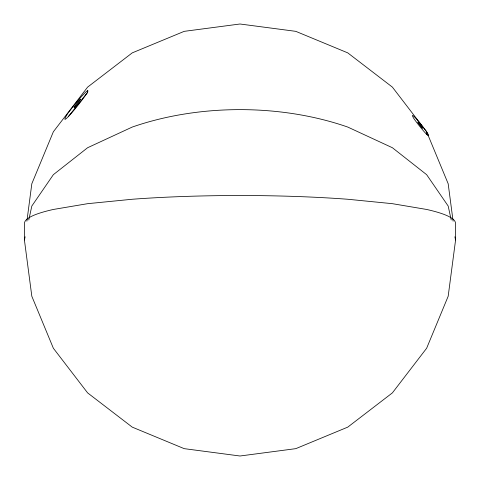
<?xml version="1.0" encoding="UTF-8"?>
<svg xmlns="http://www.w3.org/2000/svg" width="480" height="480" viewBox="0 0 480 480"><rect width="100%" height="100%" fill="white"/><g stroke="black" fill="none" stroke-linecap="round" stroke-linejoin="round"><path stroke-width="0.72" d="M24.48 239.52L24.678 238.05M26.898 221.172L31.824 183.738L53.358 131.76L87.606 87.126L132.24 52.872L184.218 31.344L240 24L295.782 31.344L347.76 52.872L392.394 87.126L426.642 131.76L448.176 183.738L453.102 221.172M455.52 240.48L448.176 296.262L426.642 348.24L392.394 392.874L347.76 427.128L295.782 448.656L240 456L184.218 448.656L132.24 427.128L87.606 392.874L53.358 348.24L31.824 296.262L24.48 240.48M455.454 240L455.52 239.658M24.48 239.712L25.122 236.784M28.794 219.948L31.824 206.04L53.358 174.672L87.606 147.732L132.24 127.062A217.074 132.144 0 0 1 347.754 127.062L392.394 147.732L426.642 174.672L448.176 206.04L451.206 219.948M68.478 116.412L87.606 92.334L87.948 90.714L87.42 90.804A27.192 2.172 -52.5 0 0 67.842 113.376A23.19 1.854 -52.5 0 0 67.722 117.216L70.326 114.444A23.19 1.854 -52.5 0 0 87.606 92.334L87.606 90.774M426.642 131.76L420.222 123.45A16.98 1.356 52.5 0 0 414.102 118.95A16.716 1.338 52.5 0 0 426.264 133.932L427.482 135.096A16.716 1.338 52.5 0 0 426.642 131.76L426.642 134.298M454.878 236.784L455.52 239.712M24.48 239.658L24.546 240M455.322 238.05L455.52 239.52M455.52 240L455.52 223.404A212.148 27.69 0 0 0 426.648 209.46L392.394 203.682L347.76 199.254A217.074 28.332 0 0 0 132.246 199.254L87.606 203.682L53.358 209.46A212.148 27.69 0 0 0 24.48 223.404L24.48 240M418.494 123.348A3.966 0.318 52.5 0 0 422.556 128.316A3.966 0.318 52.5 0 0 419.586 123.876A3.966 0.318 52.5 0 0 418.494 123.348M75.222 106.626A5.364 0.426 -52.5 0 0 80.538 99.39A5.364 0.426 -52.5 0 0 76.122 104.286A5.364 0.426 -52.5 0 0 75.222 106.626"/></g></svg>
